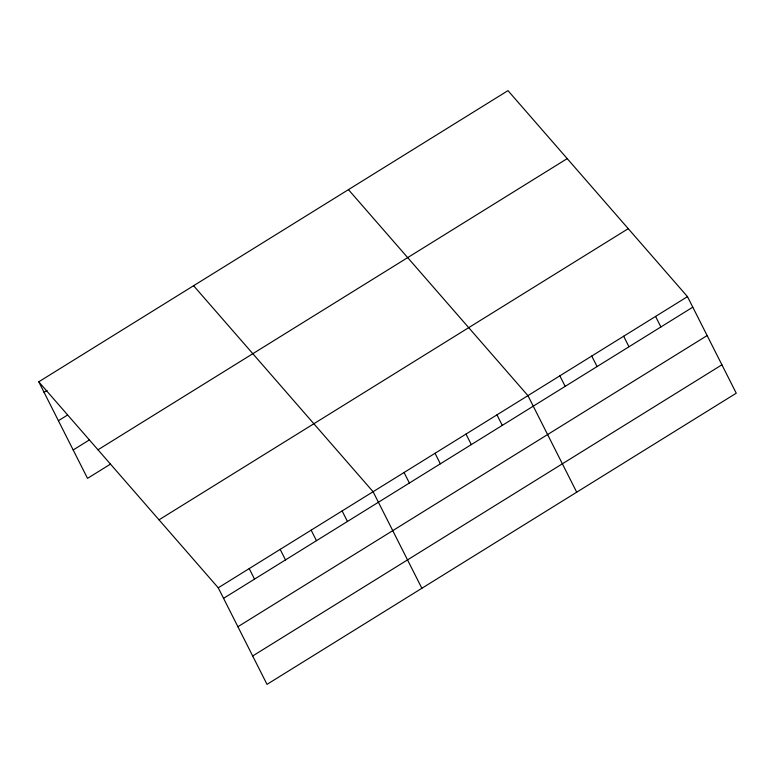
<?xml version="1.0" encoding="UTF-8"?>
<svg xmlns="http://www.w3.org/2000/svg" width="775" height="775" viewBox="0 0 775 775"><rect width="100%" height="100%" fill="white"/><g stroke="black" fill="none" stroke-linecap="round" stroke-linejoin="round"><path stroke-width="1.16" d="M38.75 381.804L507.983 90.636L687.473 296.641L736.25 393.196L267.017 684.364L218.24 587.808L38.75 381.804L87.527 478.359L110.496 464.099M44.068 392.334L47.062 390.474M58.406 420.718L67.396 415.138M73.179 449.965L89.164 440.055M97.979 449.791L567.213 158.623M159.011 519.831L628.244 228.664M218.24 587.808L687.473 296.641M223.558 598.339L692.792 307.171M237.906 626.723L707.139 335.556M252.679 655.979L721.913 364.812M348.44 189.633L527.94 395.637L576.707 492.193M193.595 285.723L373.095 491.728L421.862 588.273M655.572 316.442L660.891 326.972M623.662 336.243L628.98 346.774M591.751 356.045L597.07 366.575M559.85 375.846L565.169 386.367M496.969 414.858L502.287 425.388M465.998 434.077L471.316 444.608M435.027 453.288L440.345 463.818M404.066 472.508L409.384 483.038M342.124 510.938L347.442 521.468M311.153 530.158L316.471 540.688M280.182 549.378L285.5 559.908M249.211 568.598L254.529 579.119"/></g></svg>
